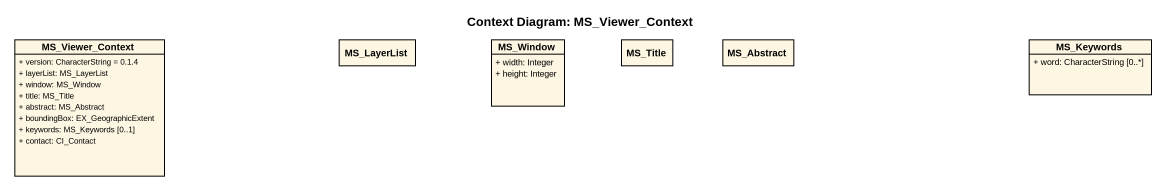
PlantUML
@startuml
title Context Diagram: MS_Viewer_Context
hide circle
hide empty members
skinparam classAttributeIconSize 0
class MS_Viewer_Context {
  + version: CharacterString = 0.1.4
  + layerList: MS_LayerList
  + window: MS_Window
  + title: MS_Title
  + abstract: MS_Abstract
  + boundingBox: EX_GeographicExtent
  + keywords: MS_Keywords [0..1]
  + contact: CI_Contact
}
class MS_LayerList
class MS_Window {
  + width: Integer
  + height: Integer
}
class MS_Title
class MS_Abstract
class MS_Keywords {
  + word: CharacterString [0..*]
}
@enduml
